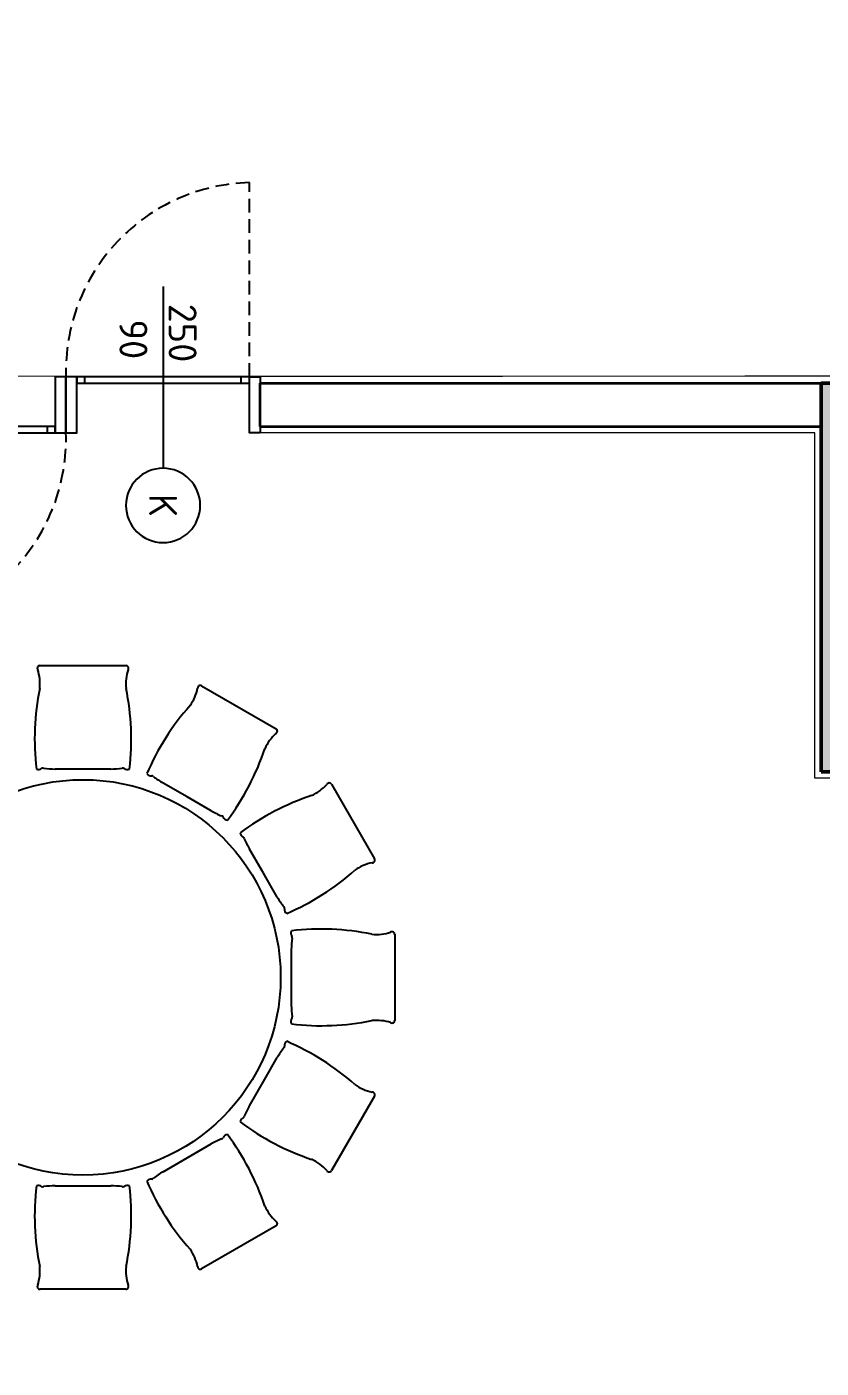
# Model space of a CAD drawing. Header units: millimetres. Extents: x 1443065 to 1517367, y 3763150 to 3779068.
# Drawn here: x 1448270 to 1448638, y 3768400 to 3769022 of the extents above; entities that cross this region are included whole.
import ezdxf
from ezdxf.enums import TextEntityAlignment as Align

# ---------------------------------------------------------------- set-up
doc = ezdxf.new("R2010")
doc.units = ezdxf.units.MM
doc.linetypes.add('HIDDEN', pattern=[9.525, 6.35, -3.175])
for name, color, linetype, lineweight in [('DUVAR', 2, 'Continuous', 35), ('SIVA', 3, 'Continuous', 9), ('TASIYICI', 170, 'Continuous', 50)]:
    doc.layers.add(name, color=color, linetype=linetype, lineweight=lineweight)
for name, color, linetype in [('m-DOG_', 4, 'Continuous'), ('m-TAR_duvar', 8, 'Continuous'), ('m-TFR_vitrifiye', 1, 'Continuous'), ('m-YAZ_poz', 7, 'Continuous')]:
    doc.layers.add(name, color=color, linetype=linetype)
doc.styles.add('mono', font='isocpeur.ttf')
doc.styles.get("Standard").update_dxf_attribs({"font": 'arial.ttf'})

# ---------------------------------------------------------------- blocks, each defined once
blk = doc.blocks.new('m-penpoz')
blk.add_line((0, -1.625), (0, 0))
blk.add_circle((0, 0.332), 0.332)
blk.add_attdef('POZNO', text='', height=0.18).set_placement((0, 0.332), align=Align.MIDDLE)
blk.add_attdef('HEIGHT', text='', height=0.18, rotation=90).set_placement((0.069, -1.625), align=Align.TOP_LEFT)
blk.add_attdef('WIDTH', text='', height=0.18, rotation=90).set_placement((0, -1.625), align=Align.BOTTOM_LEFT)
blk = doc.blocks.new('90lık')
at = {"layer": 'm-DOG_', "linetype": 'HIDDEN'}
blk.add_line((-5, 13), (-5, 103), dxfattribs=at)
at = {"layer": 'm-DOG_'}
for p, q in [((-81.23, 10), (-81.23, 13)), ((-8.77, 10), (-8.77, 13))]:
    blk.add_line(p, q, dxfattribs=at)
for points in [[(-90, -13), (-85, -13), (-85, 13), (-90, 13)], [(-5, 13), (-85, 13), (-85, 10), (-5, 10)], [(0, -13), (-5, -13), (-5, 13), (0, 13)]]:
    blk.add_lwpolyline(points, close=True, dxfattribs=at)
at = {"layer": 'm-DOG_', "linetype": 'HIDDEN'}
blk.add_arc((-2.66, 15.66), 87.38, 91.53139, 181.74076, dxfattribs=at)

msp = doc.modelspace()

# ---------------------------------------------------------------- hatches: boundary and pattern name
at = {"layer": 'm-TAR_duvar'}
h = msp.add_hatch(dxfattribs=at)
h.set_pattern_fill('ANSI33', color=256, scale=2)
h.set_pattern_definition([(45, (27620.463, -87954.953), (-8.98025612, 8.98025612), []), (45, (27629.443, -87954.953), (-8.98025612, 8.98025612), [6.35, -3.175])])
h.paths.add_polyline_path([(1454794.44, 3768891.25), (1454777.28, 3769060.22), (1454740.17, 3769224.96), (1454678.91, 3769382.58), (1454596.91, 3769530.2), (1454495.37, 3769665.05), (1454375.86, 3769783.46), (1454239.69, 3769884.92), (1454091.6, 3769966), (1453859.58, 3770075.21), (1453406.13, 3770314.52), (1453184.71, 3770444.62), (1451716.99, 3771328.64), (1451249.47, 3771588.02), (1451035.26, 3771685.46), (1450763.61, 3771809.03), (1450409.17, 3771939.61), (1448897.84, 3772143.01), (1447435.26, 3772002.72), (1445092.32, 3771120.18), (1445146.3, 3764847.08), (1454849.85, 3764847.08)])
h.paths.add_polyline_path([(1445185.96, 3764887.08), (1445132.56, 3771092.6), (1447444.38, 3771963.41), (1448897.07, 3772102.76), (1450399.48, 3771900.56), (1450748.39, 3771772.01), (1451018.7, 3771649.05), (1451231.46, 3771552.27), (1451696.97, 3771294), (1453164.25, 3770410.24), (1453386.65, 3770279.57), (1453841.71, 3770039.41), (1454073.47, 3769930.33), (1454218.03, 3769851.17), (1454349.7, 3769753.07), (1454465.16, 3769638.67), (1454563.29, 3769508.35), (1454642.62, 3769365.55), (1454701.81, 3769213.26), (1454737.73, 3769053.78), (1454754.47, 3768888.95), (1454809.3, 3764887.08)], flags=16)
h.paths.add_polyline_path([(1452002.28, 3765847.08), (1451882.28, 3765847.08), (1451882.28, 3765967.08), (1452002.28, 3765967.08)], flags=0)
h.paths.add_polyline_path([(1452782.41, 3765847.08), (1452782.41, 3765967.08), (1452902.41, 3765967.08), (1452902.41, 3765847.08)], flags=0)
h.paths.add_polyline_path([(1451282.28, 3765847.08), (1451162.28, 3765847.08), (1451162.28, 3765967.08), (1451282.28, 3765967.08)], flags=0)
h.paths.add_polyline_path([(1452002.41, 3766436.58), (1451902.41, 3766436.58), (1451902.41, 3766536.58), (1451902.48, 3766670.96), (1451282.41, 3766670.96), (1451282.41, 3766536.58), (1451282.41, 3766436.58), (1451182.41, 3766436.58), (1451182.41, 3766536.58), (1451227.41, 3766536.58), (1451227.41, 3766715.96), (1451912.48, 3766715.96), (1451912.48, 3766725.96), (1451957.48, 3766725.96), (1451957.48, 3766715.96), (1451957.48, 3766536.58), (1452002.41, 3766536.58)], flags=0)
h.paths.add_polyline_path([(1453715.4, 3765317.08), (1453715.4, 3765377.08), (1453775.4, 3765377.08), (1453775.4, 3765317.08)], flags=0)
h.paths.add_polyline_path([(1452782.41, 3766436.58), (1452782.41, 3766556.58), (1452902.41, 3766556.58), (1452902.41, 3766436.58)], flags=0)
h.paths.add_polyline_path([(1453675.3, 3765847.08), (1453675.3, 3765947.08), (1453775.3, 3765947.08), (1453775.3, 3765847.08)], flags=0)
h.paths.add_polyline_path([(1451957.48, 3766815.96), (1451912.48, 3766815.96), (1451912.48, 3767203.19), (1451227.41, 3767203.19), (1451227.41, 3767446.58), (1451287.41, 3767446.58), (1451287.41, 3767406.58), (1451267.41, 3767406.58), (1451267.41, 3767243.33), (1451917.48, 3767243.33), (1451917.48, 3767406.58), (1451897.48, 3767406.58), (1451897.48, 3767446.58), (1451957.48, 3767446.58), (1451957.48, 3767203.19)], flags=0)
h.paths.add_polyline_path([(1450402.41, 3765847.08), (1450282.41, 3765847.08), (1450282.41, 3765967.08), (1450402.41, 3765967.08)], flags=0)
h.paths.add_polyline_path([(1450272.24, 3765847.08), (1450172.24, 3765847.08), (1450172.24, 3765947.08), (1450272.24, 3765947.08)], flags=0)
h.paths.add_polyline_path([(1454209.8, 3765317.08), (1454209.8, 3765377.08), (1454269.8, 3765377.08), (1454269.8, 3765317.08)], flags=0)
h.paths.add_polyline_path([(1453675.3, 3766436.58), (1453675.3, 3766536.58), (1453775.3, 3766536.58), (1453775.3, 3766436.58)], flags=0)
h.paths.add_polyline_path([(1454209.8, 3765847.08), (1454209.8, 3765907.08), (1454269.8, 3765907.08), (1454269.8, 3765847.08)], flags=0)
h.paths.add_polyline_path([(1450402.41, 3766436.58), (1450282.41, 3766436.58), (1450282.41, 3766556.58), (1450402.41, 3766556.58)], flags=0)
h.paths.add_polyline_path([(1452782.41, 3767196.58), (1452782.41, 3767316.58), (1452902.41, 3767316.58), (1452902.41, 3767196.58)], flags=0)
h.paths.add_polyline_path([(1450272.41, 3766436.58), (1450172.41, 3766436.58), (1450172.41, 3766536.58), (1450272.41, 3766536.58)], flags=0)
h.paths.add_polyline_path([(1449584.07, 3765847.08), (1449484.07, 3765847.08), (1449484.07, 3765947.08), (1449584.07, 3765947.08)], flags=0)
h.paths.add_polyline_path([(1453675.3, 3767196.58), (1453675.3, 3767296.58), (1453775.3, 3767296.58), (1453775.3, 3767196.58)], flags=0)
h.paths.add_polyline_path([(1450402.41, 3767196.58), (1450282.41, 3767196.58), (1450282.41, 3767316.58), (1450402.41, 3767316.58)], flags=0)
h.paths.add_polyline_path([(1450272.41, 3767196.58), (1450172.41, 3767196.58), (1450172.41, 3767296.58), (1450272.41, 3767296.58)], flags=0)
h.paths.add_polyline_path([(1451957.48, 3767847.59), (1451897.48, 3767847.59), (1451897.48, 3767887.59), (1451917.48, 3767887.59), (1451917.48, 3768050.83), (1451267.41, 3768050.83), (1451267.41, 3767887.59), (1451287.41, 3767887.59), (1451287.41, 3767847.59), (1451227.41, 3767847.59), (1451227.41, 3768090.97), (1451912.48, 3768090.97), (1451912.48, 3768477.19), (1451957.48, 3768477.19), (1451957.48, 3768090.97)], flags=0)
h.paths.add_polyline_path([(1449584.07, 3766436.58), (1449484.07, 3766436.58), (1449484.07, 3766536.58), (1449584.07, 3766536.58)], flags=0)
h.paths.add_polyline_path([(1452782.41, 3767976.58), (1452782.41, 3768096.58), (1452902.41, 3768096.58), (1452902.41, 3767976.58)], flags=0)
h.paths.add_polyline_path([(1453675.3, 3767996.58), (1453675.3, 3768096.58), (1453775.3, 3768096.58), (1453775.3, 3767996.58)], flags=0)
h.paths.add_polyline_path([(1448737.73, 3765847.08), (1448577.73, 3765847.08), (1448577.73, 3765947.08), (1448692.73, 3765947.08), (1448692.73, 3766436.58), (1448577.73, 3766436.58), (1448577.73, 3766536.58), (1448737.73, 3766536.58), (1448737.73, 3766436.58), (1448737.73, 3765947.08)], flags=0)
h.paths.add_polyline_path([(1450402.41, 3767976.58), (1450282.41, 3767976.58), (1450282.41, 3768096.58), (1450402.41, 3768096.58)], flags=0)
h.paths.add_polyline_path([(1450272.41, 3767996.58), (1450172.41, 3767996.58), (1450172.41, 3768096.58), (1450272.41, 3768096.58)], flags=0)
h.paths.add_polyline_path([(1451957.48, 3768567.19), (1451912.48, 3768567.19), (1451912.48, 3768577.19), (1451227.41, 3768577.19), (1451227.41, 3768756.58), (1451172.41, 3768756.58), (1451172.41, 3768856.58), (1451282.41, 3768856.58), (1451282.41, 3768756.58), (1451282.41, 3768622.19), (1451902.48, 3768622.19), (1451902.48, 3768756.58), (1451902.41, 3768756.58), (1451902.41, 3768856.58), (1452002.41, 3768856.58), (1452002.41, 3768756.58), (1451957.48, 3768756.58), (1451957.48, 3768577.19)], flags=0)
h.paths.add_polyline_path([(1452002.41, 3768756.58), (1451902.41, 3768756.58), (1451902.41, 3768856.58), (1452002.41, 3768856.58)], flags=0)
h.paths.add_polyline_path([(1452782.41, 3768736.58), (1452782.41, 3768856.58), (1452902.41, 3768856.58), (1452902.41, 3768736.58)], flags=0)
h.paths.add_polyline_path([(1448737.74, 3767196.58), (1448577.74, 3767196.58), (1448577.74, 3767296.58), (1448737.74, 3767296.58)], flags=0)
h.paths.add_polyline_path([(1453675.3, 3768756.58), (1453675.3, 3768856.58), (1453775.3, 3768856.58), (1453775.3, 3768756.58)], flags=0)
h.paths.add_polyline_path([(1450402.41, 3768736.58), (1450282.41, 3768736.58), (1450282.41, 3768856.58), (1450402.41, 3768856.58)], flags=0)
h.paths.add_polyline_path([(1447937.73, 3765847.08), (1447837.73, 3765847.08), (1447837.73, 3765947.08), (1447937.73, 3765947.08)], flags=0)
h.paths.add_polyline_path([(1450272.41, 3768756.58), (1450172.41, 3768756.58), (1450172.41, 3768856.58), (1450272.41, 3768856.58)], flags=0)
h.paths.add_polyline_path([(1453744.51, 3768902.52), (1453693.08, 3768933.43), (1453723.98, 3768984.86), (1453775.41, 3768953.95)], flags=0)
h.paths.add_polyline_path([(1452002.41, 3769327.08), (1451882.41, 3769327.08), (1451882.41, 3769447.08), (1452002.41, 3769447.08)], flags=0)
h.paths.add_polyline_path([(1447937.73, 3766436.58), (1447837.73, 3766436.58), (1447837.73, 3766536.58), (1447937.73, 3766536.58)], flags=0)
h.paths.add_polyline_path([(1451282.41, 3769327.08), (1451162.41, 3769327.08), (1451162.41, 3769447.08), (1451282.41, 3769447.08)], flags=0)
h.paths.add_polyline_path([(1448737.73, 3767996.58), (1448577.73, 3767996.58), (1448577.73, 3768096.58), (1448737.73, 3768096.58)], flags=0)
h.paths.add_polyline_path([(1449584.07, 3768756.58), (1449484.07, 3768756.58), (1449484.07, 3768856.58), (1449584.07, 3768856.58)], flags=0)
h.paths.add_polyline_path([(1450402.41, 3769327.08), (1450282.41, 3769327.08), (1450282.41, 3769447.08), (1450402.41, 3769447.08)], flags=0)
h.paths.add_polyline_path([(1447937.73, 3767196.58), (1447837.73, 3767196.58), (1447837.73, 3767296.58), (1447937.73, 3767296.58)], flags=0)
h.paths.add_polyline_path([(1450272.41, 3769347.08), (1450172.41, 3769347.08), (1450172.41, 3769447.08), (1450272.41, 3769447.08)], flags=0)
h.paths.add_polyline_path([(1448737.73, 3768676.58), (1448637.73, 3768676.58), (1448637.73, 3768856.58), (1448737.73, 3768856.58)], flags=0)
h.paths.add_polyline_path([(1449584.07, 3769347.08), (1449484.07, 3769347.08), (1449484.07, 3769447.08), (1449584.07, 3769447.08)], flags=0)
h.paths.add_polyline_path([(1447037.73, 3765847.08), (1446937.73, 3765847.08), (1446937.73, 3765947.08), (1447037.73, 3765947.08)], flags=0)
h.paths.add_polyline_path([(1447937.73, 3767996.58), (1447837.73, 3767996.58), (1447837.73, 3768096.58), (1447937.73, 3768096.58)], flags=0)
h.paths.add_polyline_path([(1447037.73, 3766436.58), (1446937.73, 3766436.58), (1446937.73, 3766536.58), (1447037.73, 3766536.58)], flags=0)
h.paths.add_polyline_path([(1451282.41, 3770304.32), (1451182.41, 3770304.32), (1451182.41, 3770444.32), (1451212.41, 3770486.32), (1451322.41, 3770421.32)], flags=0)
h.paths.add_polyline_path([(1447037.73, 3767196.58), (1446937.73, 3767196.58), (1446937.73, 3767296.58), (1447037.73, 3767296.58)], flags=0)
h.paths.add_polyline_path([(1448737.73, 3769347.08), (1448637.73, 3769347.08), (1448637.73, 3769447.08), (1448737.73, 3769447.08)], flags=0)
h.paths.add_polyline_path([(1447937.73, 3768756.58), (1447837.73, 3768756.58), (1447837.73, 3768856.58), (1447937.73, 3768856.58)], flags=0)
h.paths.add_polyline_path([(1450382.41, 3770315.63), (1450282.41, 3770315.63), (1450282.41, 3770415.63), (1450382.41, 3770415.63)], flags=0)
h.paths.add_polyline_path([(1450272.41, 3770315.63), (1450172.41, 3770315.63), (1450172.41, 3770415.63), (1450272.41, 3770415.63)], flags=0)
h.paths.add_polyline_path([(1446297.73, 3765847.08), (1446137.73, 3765847.08), (1446137.73, 3765947.08), (1446137.73, 3766436.58), (1446137.73, 3766536.58), (1446137.74, 3767196.58), (1446137.74, 3767296.58), (1446137.73, 3767996.58), (1446137.73, 3768096.58), (1446297.73, 3768096.58), (1446297.73, 3767996.58), (1446167.73, 3767996.58), (1446167.74, 3767296.58), (1446297.74, 3767296.58), (1446297.74, 3767196.58), (1446167.74, 3767196.58), (1446167.74, 3766536.58), (1446297.73, 3766536.58), (1446297.73, 3766436.58), (1446182.73, 3766436.58), (1446182.73, 3765947.08), (1446297.73, 3765947.08)], flags=0)
h.paths.add_polyline_path([(1447037.73, 3767996.58), (1446937.73, 3767996.58), (1446937.73, 3768096.58), (1447037.73, 3768096.58)], flags=0)
h.paths.add_polyline_path([(1449584.07, 3770315.63), (1449484.07, 3770315.63), (1449484.07, 3770415.63), (1449584.07, 3770415.63)], flags=0)
h.paths.add_polyline_path([(1447937.73, 3769347.08), (1447837.73, 3769347.08), (1447837.73, 3769447.08), (1447937.73, 3769447.08)], flags=0)
h.paths.add_polyline_path([(1450382.41, 3770936.73), (1450282.41, 3770936.73), (1450282.41, 3771036.73), (1450382.41, 3771036.73)], flags=0)
h.paths.add_polyline_path([(1450272.41, 3770936.73), (1450172.41, 3770936.73), (1450172.41, 3771036.73), (1450272.41, 3771036.73)], flags=0)
h.paths.add_polyline_path([(1447037.73, 3768756.58), (1446937.73, 3768756.58), (1446937.73, 3768811.58), (1446237.73, 3768811.58), (1446237.73, 3768676.58), (1446137.73, 3768676.58), (1446137.73, 3768856.58), (1446237.73, 3768856.58), (1446937.73, 3768856.58), (1447037.73, 3768856.58)], flags=0)
h.paths.add_polyline_path([(1448737.73, 3770315.63), (1448637.73, 3770315.63), (1448637.73, 3770415.63), (1448737.73, 3770415.63)], flags=0)
h.paths.add_polyline_path([(1449584.07, 3770936.73), (1449484.07, 3770936.73), (1449484.07, 3771036.73), (1449584.07, 3771036.73)], flags=0)
h.paths.add_polyline_path([(1447037.73, 3769347.08), (1446937.73, 3769347.08), (1446937.73, 3769447.08), (1447037.73, 3769447.08)], flags=0)
h.paths.add_polyline_path([(1447937.73, 3770315.63), (1447837.73, 3770315.63), (1447837.73, 3770415.63), (1447937.73, 3770415.63)], flags=0)
h.paths.add_polyline_path([(1448737.73, 3770936.73), (1448637.73, 3770936.73), (1448637.73, 3771036.73), (1448737.73, 3771036.73)], flags=0)
h.paths.add_polyline_path([(1447937.73, 3770936.73), (1447837.73, 3770936.73), (1447837.73, 3770994.84), (1447050.81, 3770749.36), (1446602.71, 3770578.53), (1446587.72, 3770615.63), (1447037.72, 3770787.18), (1447837.73, 3771036.74), (1447837.73, 3771036.73), (1447937.73, 3771036.73)], flags=0)
h.paths.add_polyline_path([(1446237.73, 3769347.08), (1446137.73, 3769347.08), (1446137.73, 3769447.08), (1446237.73, 3769447.08)], flags=0)
h.paths.add_polyline_path([(1447037.73, 3770315.63), (1446937.73, 3770315.63), (1446937.73, 3770415.63), (1447037.73, 3770415.63)], flags=0)
h.paths.add_polyline_path([(1448660.01, 3771597.82), (1447860.1, 3771521.18), (1447552.68, 3771491.72), (1447491.35, 3771468.18), (1447044.88, 3771300), (1446969.92, 3771271.77), (1446669.55, 3771158.63), (1446594.78, 3771130.46), (1446580.68, 3771167.89), (1446655.55, 3771196.09), (1446955.91, 3771309.24), (1447030.68, 3771337.4), (1447477.02, 3771505.52), (1447543.43, 3771531.02), (1447856.29, 3771561), (1448656.29, 3771637.64), (1448735.81, 3771645.27), (1448739.63, 3771605.46)], flags=0)
h.paths.add_polyline_path([(1446237.73, 3770315.63), (1446137.73, 3770315.63), (1446137.73, 3770415.63), (1446237.73, 3770415.63)], flags=0)
h.paths.add_polyline_path([(1445658.49, 3770330.63), (1445618.49, 3770330.63), (1445618.49, 3770415.63), (1445658.49, 3770415.63)], flags=0)
h.paths.add_polyline_path([(1446219.64, 3770989.15), (1446144.77, 3770960.95), (1446130.67, 3770998.39), (1446205.54, 3771026.59)], flags=0)
h.paths.add_polyline_path([(1445657.98, 3770633.33), (1445617.98, 3770633.33), (1445617.98, 3770676.33), (1445622.15, 3770718.96), (1445637.3, 3770759.27), (1445660.29, 3770795.68), (1445690.16, 3770826.69), (1445725.69, 3770851.02), (1445765.4, 3770867.66), (1445807.98, 3770875.83), (1445820.98, 3770837.33), (1445785.48, 3770830.15), (1445752.15, 3770815.88), (1445722.26, 3770795.37), (1445696.95, 3770769.42), (1445677.21, 3770739.01), (1445663.79, 3770705.34), (1445658.98, 3770670.83)], flags=0)
h = msp.add_hatch(dxfattribs=at)
h.set_pattern_fill('ANSI33', color=256, scale=2)
h.set_pattern_definition([(45, (-13755.822, -59043.389), (-8.98025612, 8.98025612), []), (45, (-13746.842, -59043.389), (-8.98025612, 8.98025612), [6.35, -3.175])])
h.paths.add_polyline_path([(1450282.41, 3768726.58), (1450412.41, 3768726.58), (1450412.41, 3768856.58), (1450282.41, 3768856.58)])
h.paths.add_polyline_path([(1450172.41, 3768756.58), (1450272.41, 3768756.58), (1450272.41, 3768856.58), (1450172.41, 3768856.58)])
h.paths.add_polyline_path([(1449484.07, 3768756.58), (1449584.07, 3768756.58), (1449584.07, 3768856.58), (1449484.07, 3768856.58)])
h.paths.add_polyline_path([(1448637.73, 3768676.58), (1448737.73, 3768676.58), (1448737.73, 3768856.58), (1448637.73, 3768856.58)])
h.paths.add_polyline_path([(1447837.73, 3768756.58), (1447937.73, 3768756.58), (1447937.73, 3768856.58), (1447837.73, 3768856.58)])
h.paths.add_polyline_path([(1446937.73, 3768756.58), (1447037.73, 3768756.58), (1447037.73, 3768856.58), (1446937.73, 3768856.58)])
h.paths.add_polyline_path([(1446137.73, 3768676.58), (1446237.73, 3768676.58), (1446237.73, 3768856.58), (1446137.73, 3768856.58)])
h.paths.add_polyline_path([(1451172.41, 3768756.58), (1451282.41, 3768756.58), (1451282.41, 3768856.58), (1451172.41, 3768856.58)])
h.paths.add_polyline_path([(1451902.41, 3768756.58), (1452002.41, 3768756.58), (1452002.41, 3768856.58), (1451902.41, 3768856.58)])
h.paths.add_polyline_path([(1452772.41, 3768726.58), (1452902.41, 3768726.58), (1452902.41, 3768856.58), (1452772.41, 3768856.58)])
h.paths.add_polyline_path([(1453675.41, 3768754.28), (1453675.41, 3769011.28), (1453775.41, 3768951.28), (1453775.41, 3768754.28)])

# ---------------------------------------------------------------- linework, layer by layer
at = {"layer": 'DUVAR'}
for p, q in [((1448377.73, 3768856.58), (1448637.73, 3768856.58)), ((1448377.73, 3768836.58), (1448377.73, 3768856.58)), ((1448377.73, 3768856.58), (1448637.73, 3768856.58)), ((1448377.73, 3768836.58), (1448377.73, 3768856.58)), ((1448377.73, 3768856.58), (1448637.73, 3768856.58)), ((1448377.73, 3768836.58), (1448377.73, 3768856.58)), ((1448377.73, 3768836.58), (1448637.73, 3768836.58))]:
    msp.add_line(p, q, dxfattribs=at)
at = {"layer": 'm-TFR_vitrifiye'}
for p, q in [((1448275.69, 3768725.75), (1448315.49, 3768725.75)), ((1448275.69, 3768725.75), (1448315.49, 3768725.75)), ((1448350.61, 3768716.34), (1448385.08, 3768696.44)), ((1448350.61, 3768716.34), (1448385.08, 3768696.44)), ((1448295.59, 3768677.83), (1448282.71, 3768677.83)), ((1448295.59, 3768677.83), (1448282.71, 3768677.83)), ((1448308.47, 3768677.83), (1448295.59, 3768677.83)), ((1448308.47, 3768677.83), (1448295.59, 3768677.83)), ((1448343.88, 3768664.89), (1448332.73, 3768671.33)), ((1448343.88, 3768664.89), (1448332.73, 3768671.33)), ((1448410.79, 3768670.73), (1448430.69, 3768636.26)), ((1448410.79, 3768670.73), (1448430.69, 3768636.26)), ((1448355.04, 3768658.44), (1448343.88, 3768664.89)), ((1448355.04, 3768658.44), (1448343.88, 3768664.89)), ((1448379.24, 3768629.53), (1448372.79, 3768640.69)), ((1448379.24, 3768629.53), (1448372.79, 3768640.69)), ((1448385.68, 3768618.38), (1448379.24, 3768629.53)), ((1448385.68, 3768618.38), (1448379.24, 3768629.53)), ((1448440.1, 3768601.14), (1448440.1, 3768561.34)), ((1448440.1, 3768601.14), (1448440.1, 3768561.34)), ((1448392.18, 3768581.24), (1448392.18, 3768594.12)), ((1448392.18, 3768581.24), (1448392.18, 3768594.12)), ((1448392.18, 3768568.36), (1448392.18, 3768581.24)), ((1448392.18, 3768568.36), (1448392.18, 3768581.24)), ((1448379.24, 3768532.95), (1448385.68, 3768544.11)), ((1448379.24, 3768532.95), (1448385.68, 3768544.11)), ((1448372.79, 3768521.79), (1448379.24, 3768532.95)), ((1448372.79, 3768521.79), (1448379.24, 3768532.95)), ((1448430.69, 3768526.22), (1448410.79, 3768491.75)), ((1448430.69, 3768526.22), (1448410.79, 3768491.75)), ((1448343.88, 3768497.6), (1448355.04, 3768504.04)), ((1448343.88, 3768497.6), (1448355.04, 3768504.04)), ((1448332.73, 3768491.16), (1448343.88, 3768497.6)), ((1448332.73, 3768491.16), (1448343.88, 3768497.6)), ((1448282.71, 3768484.66), (1448295.59, 3768484.66)), ((1448282.71, 3768484.66), (1448295.59, 3768484.66)), ((1448295.59, 3768484.66), (1448308.47, 3768484.66)), ((1448295.59, 3768484.66), (1448308.47, 3768484.66)), ((1448385.08, 3768466.04), (1448350.61, 3768446.14)), ((1448385.08, 3768466.04), (1448350.61, 3768446.14)), ((1448315.49, 3768436.73), (1448275.69, 3768436.73)), ((1448315.49, 3768436.73), (1448275.69, 3768436.73))]:
    msp.add_line(p, q, dxfattribs=at)
msp.add_circle((1448295.59, 3768581.24), 91.63, dxfattribs=at)
msp.add_circle((1448295.59, 3768581.24), 91.63, dxfattribs=at)
for centre, radius, start, end in [((1448275.69, 3768724.5), 1.25, 89.82922, 211.49993), ((1448275.69, 3768724.5), 1.25, 89.82922, 211.49993), ((1448315.5, 3768724.5), 1.25, 328.50007, 90.17078), ((1448315.5, 3768724.5), 1.25, 328.50007, 90.17078), ((1448254.21, 3768717.23), 21.46, 354.55133, 17.96612), ((1448254.21, 3768717.23), 21.46, 354.55133, 17.96612), ((1448336.97, 3768717.23), 21.46, 162.03388, 185.44867), ((1448336.97, 3768717.23), 21.46, 162.03388, 185.44867), ((1448390.16, 3768691.75), 116.96, 168.43567, 186.83625), ((1448390.16, 3768691.75), 116.96, 168.43567, 186.83625), ((1448201.03, 3768691.75), 116.96, 353.16375, 11.56433), ((1448201.03, 3768691.75), 116.96, 353.16375, 11.56433), ((1448327.75, 3768719.7), 21.46, 324.55133, 347.96612), ((1448327.75, 3768719.7), 21.46, 324.55133, 347.96612), ((1448349.98, 3768715.26), 1.25, 59.82922, 181.49993), ((1448349.98, 3768715.26), 1.25, 59.82922, 181.49993), ((1448432.74, 3768629.66), 116.96, 138.43567, 156.83625), ((1448432.74, 3768629.66), 116.96, 138.43567, 156.83625), ((1448399.42, 3768678.32), 21.46, 132.03388, 155.44867), ((1448399.42, 3768678.32), 21.46, 132.03388, 155.44867), ((1448384.46, 3768695.36), 1.25, 298.50007, 60.17078), ((1448384.46, 3768695.36), 1.25, 298.50007, 60.17078), ((1448268.95, 3768724.22), 116.96, 323.16375, 341.56433), ((1448268.95, 3768724.22), 116.96, 323.16375, 341.56433), ((1448275.02, 3768679.79), 2.2, 243.19613, 310.47638), ((1448275.02, 3768679.79), 2.2, 243.19613, 310.47638), ((1448276.98, 3768677.05), 1.19, 71.75361, 116.5375), ((1448276.98, 3768677.05), 1.19, 71.75361, 116.5375), ((1448283.18, 3768725.46), 47.64, 262.97043, 269.43008), ((1448283.18, 3768725.46), 47.64, 262.97043, 269.43008), ((1448308, 3768725.46), 47.64, 270.56992, 277.02957), ((1448308, 3768725.46), 47.64, 270.56992, 277.02957), ((1448314.2, 3768677.05), 1.19, 63.4625, 108.24639), ((1448314.2, 3768677.05), 1.19, 63.4625, 108.24639), ((1448316.16, 3768679.79), 2.2, 229.52362, 296.80387), ((1448316.16, 3768679.79), 2.2, 229.52362, 296.80387), ((1448327.05, 3768676.87), 2.2, 213.19613, 280.47638), ((1448327.05, 3768676.87), 2.2, 213.19613, 280.47638), ((1448327.38, 3768673.52), 1.19, 41.75361, 86.5375), ((1448327.38, 3768673.52), 1.19, 41.75361, 86.5375), ((1448356.95, 3768712.34), 47.64, 232.97043, 239.43008), ((1448356.95, 3768712.34), 47.64, 232.97043, 239.43008), ((1448392.67, 3768685.07), 21.46, 294.55133, 317.96612), ((1448392.67, 3768685.07), 21.46, 294.55133, 317.96612), ((1448409.71, 3768670.11), 1.25, 29.82922, 151.49993), ((1448409.71, 3768670.11), 1.25, 29.82922, 151.49993), ((1448438.57, 3768554.6), 116.96, 108.43567, 126.83625), ((1448438.57, 3768554.6), 116.96, 108.43567, 126.83625), ((1448378.45, 3768699.93), 47.64, 240.56992, 247.02957), ((1448378.45, 3768699.93), 47.64, 240.56992, 247.02957), ((1448359.61, 3768654.91), 1.19, 33.4625, 78.2464), ((1448359.61, 3768654.91), 1.19, 33.4625, 78.2464), ((1448362.68, 3768656.3), 2.2, 199.52362, 266.80387), ((1448362.68, 3768656.3), 2.2, 199.52362, 266.80387), ((1448370.65, 3768648.33), 2.2, 183.19613, 250.47638), ((1448370.65, 3768648.33), 2.2, 183.19613, 250.47638), ((1448369.26, 3768645.26), 1.19, 11.75361, 56.5375), ((1448369.26, 3768645.26), 1.19, 11.75361, 56.5375), ((1448414.28, 3768664.1), 47.64, 202.97043, 209.43008), ((1448414.28, 3768664.1), 47.64, 202.97043, 209.43008), ((1448434.05, 3768613.4), 21.46, 102.03388, 125.44867), ((1448434.05, 3768613.4), 21.46, 102.03388, 125.44867), ((1448429.61, 3768635.63), 1.25, 268.50007, 30.17078), ((1448429.61, 3768635.63), 1.25, 268.50007, 30.17078), ((1448344.01, 3768718.39), 116.96, 293.16375, 311.56433), ((1448344.01, 3768718.39), 116.96, 293.16375, 311.56433), ((1448426.69, 3768642.6), 47.64, 210.56992, 217.02957), ((1448426.69, 3768642.6), 47.64, 210.56992, 217.02957), ((1448387.87, 3768613.03), 1.19, 3.4625, 48.2464), ((1448387.87, 3768613.03), 1.19, 3.4625, 48.2464), ((1448391.22, 3768612.7), 2.2, 169.52362, 236.80387), ((1448391.22, 3768612.7), 2.2, 169.52362, 236.80387), ((1448394.14, 3768601.81), 2.2, 153.19613, 220.47638), ((1448394.14, 3768601.81), 2.2, 153.19613, 220.47638), ((1448406.1, 3768486.68), 116.96, 78.43567, 96.83625), ((1448406.1, 3768486.68), 116.96, 78.43567, 96.83625), ((1448431.58, 3768622.62), 21.46, 264.55133, 287.96612), ((1448431.58, 3768622.62), 21.46, 264.55133, 287.96612), ((1448438.85, 3768601.15), 1.25, 359.82922, 121.49993), ((1448438.85, 3768601.15), 1.25, 359.82922, 121.49993), ((1448439.81, 3768593.65), 47.64, 172.97043, 179.43008), ((1448439.81, 3768593.65), 47.64, 172.97043, 179.43008), ((1448391.4, 3768599.85), 1.19, 341.75361, 26.5375), ((1448391.4, 3768599.85), 1.19, 341.75361, 26.5375), ((1448439.81, 3768568.83), 47.64, 180.56992, 187.02957), ((1448439.81, 3768568.83), 47.64, 180.56992, 187.02957), ((1448394.14, 3768560.67), 2.2, 139.52362, 206.80387), ((1448394.14, 3768560.67), 2.2, 139.52362, 206.80387), ((1448406.1, 3768675.81), 116.96, 263.16375, 281.56433), ((1448406.1, 3768675.81), 116.96, 263.16375, 281.56433), ((1448391.4, 3768562.63), 1.19, 333.4625, 18.24639), ((1448391.4, 3768562.63), 1.19, 333.4625, 18.24639), ((1448431.58, 3768539.86), 21.46, 72.03388, 95.44867), ((1448431.58, 3768539.86), 21.46, 72.03388, 95.44867), ((1448438.85, 3768561.34), 1.25, 238.50007, 0.17078), ((1448438.85, 3768561.34), 1.25, 238.50007, 0.17078), ((1448391.22, 3768549.78), 2.2, 123.19613, 190.47638), ((1448391.22, 3768549.78), 2.2, 123.19613, 190.47638), ((1448344.01, 3768444.09), 116.96, 48.43567, 66.83625), ((1448344.01, 3768444.09), 116.96, 48.43567, 66.83625), ((1448426.69, 3768519.88), 47.64, 142.97043, 149.43008), ((1448426.69, 3768519.88), 47.64, 142.97043, 149.43008), ((1448387.87, 3768549.46), 1.19, 311.7536, 356.5375), ((1448387.87, 3768549.46), 1.19, 311.7536, 356.5375), ((1448434.05, 3768549.08), 21.46, 234.55133, 257.96612), ((1448434.05, 3768549.08), 21.46, 234.55133, 257.96612), ((1448429.61, 3768526.85), 1.25, 329.82922, 91.49993), ((1448429.61, 3768526.85), 1.25, 329.82922, 91.49993), ((1448414.28, 3768498.39), 47.64, 150.56992, 157.02957), ((1448414.28, 3768498.39), 47.64, 150.56992, 157.02957), ((1448370.65, 3768514.15), 2.2, 109.52362, 176.80387), ((1448370.65, 3768514.15), 2.2, 109.52362, 176.80387), ((1448438.57, 3768607.88), 116.96, 233.16375, 251.56433), ((1448438.57, 3768607.88), 116.96, 233.16375, 251.56433), ((1448369.26, 3768517.22), 1.19, 303.4625, 348.24639), ((1448369.26, 3768517.22), 1.19, 303.4625, 348.24639), ((1448362.68, 3768506.18), 2.2, 93.19613, 160.47638), ((1448362.68, 3768506.18), 2.2, 93.19613, 160.47638), ((1448268.95, 3768438.26), 116.96, 18.43567, 36.83625), ((1448268.95, 3768438.26), 116.96, 18.43567, 36.83625), ((1448378.45, 3768462.55), 47.64, 112.97043, 119.43008), ((1448378.45, 3768462.55), 47.64, 112.97043, 119.43008), ((1448359.61, 3768507.58), 1.19, 281.7536, 326.5375), ((1448359.61, 3768507.58), 1.19, 281.7536, 326.5375), ((1448392.67, 3768477.41), 21.46, 42.03388, 65.44867), ((1448392.67, 3768477.41), 21.46, 42.03388, 65.44867), ((1448356.95, 3768450.14), 47.64, 120.56992, 127.02957), ((1448356.95, 3768450.14), 47.64, 120.56992, 127.02957), ((1448409.71, 3768492.37), 1.25, 208.50007, 330.17078), ((1448409.71, 3768492.37), 1.25, 208.50007, 330.17078), ((1448390.16, 3768470.74), 116.96, 173.16375, 191.56433), ((1448390.16, 3768470.74), 116.96, 173.16375, 191.56433), ((1448275.02, 3768482.69), 2.2, 49.52362, 116.80387), ((1448275.02, 3768482.69), 2.2, 49.52362, 116.80387), ((1448276.98, 3768485.43), 1.19, 243.4625, 288.24639), ((1448276.98, 3768485.43), 1.19, 243.4625, 288.24639), ((1448283.18, 3768437.02), 47.64, 90.56992, 97.02957), ((1448283.18, 3768437.02), 47.64, 90.56992, 97.02957), ((1448308, 3768437.02), 47.64, 82.97043, 89.43008), ((1448308, 3768437.02), 47.64, 82.97043, 89.43008), ((1448314.2, 3768485.43), 1.19, 251.75361, 296.5375), ((1448314.2, 3768485.43), 1.19, 251.75361, 296.5375), ((1448316.16, 3768482.69), 2.2, 63.19613, 130.47638), ((1448316.16, 3768482.69), 2.2, 63.19613, 130.47638), ((1448201.03, 3768470.74), 116.96, 348.43567, 6.83625), ((1448201.03, 3768470.74), 116.96, 348.43567, 6.83625), ((1448327.05, 3768485.61), 2.2, 79.52362, 146.80387), ((1448327.05, 3768485.61), 2.2, 79.52362, 146.80387), ((1448432.74, 3768532.82), 116.96, 203.16375, 221.56433), ((1448432.74, 3768532.82), 116.96, 203.16375, 221.56433), ((1448327.38, 3768488.96), 1.19, 273.4625, 318.24639), ((1448327.38, 3768488.96), 1.19, 273.4625, 318.24639), ((1448399.42, 3768484.16), 21.46, 204.55133, 227.96612), ((1448399.42, 3768484.16), 21.46, 204.55133, 227.96612), ((1448384.46, 3768467.13), 1.25, 299.82922, 61.49993), ((1448384.46, 3768467.13), 1.25, 299.82922, 61.49993), ((1448327.75, 3768442.78), 21.46, 12.03388, 35.44867), ((1448327.75, 3768442.78), 21.46, 12.03388, 35.44867), ((1448254.21, 3768445.25), 21.46, 342.03388, 5.44867), ((1448254.21, 3768445.25), 21.46, 342.03388, 5.44867), ((1448336.97, 3768445.25), 21.46, 174.55133, 197.96612), ((1448336.97, 3768445.25), 21.46, 174.55133, 197.96612), ((1448349.98, 3768447.22), 1.25, 178.50007, 300.17078), ((1448349.98, 3768447.22), 1.25, 178.50007, 300.17078), ((1448275.69, 3768437.98), 1.25, 148.50007, 270.17078), ((1448275.69, 3768437.98), 1.25, 148.50007, 270.17078), ((1448315.5, 3768437.98), 1.25, 269.82922, 31.49993), ((1448315.5, 3768437.98), 1.25, 269.82922, 31.49993)]:
    msp.add_arc(centre, radius, start, end, dxfattribs=at)
at = {"layer": 'SIVA'}
for points in [[(1445872.73, 3769168.62), (1447220.73, 3769170.08), (1447220.73, 3768859.58), (1448714.73, 3768860.08), (1448714.73, 3769344.08), (1448628.36, 3769344.08), (1448634.73, 3769344.08), (1448634.73, 3769450.08), (1449571.07, 3769450.08), (1449571.07, 3770312.63), (1449481.07, 3770312.63), (1449481.07, 3770418.63), (1449571.07, 3770418.63), (1449571.07, 3770933.74)], [(1448714.73, 3768921.83), (1448714.73, 3768860.08), (1448377.73, 3768859.58)], [(1448714.73, 3768516.58), (1448714.73, 3768673.58), (1448634.73, 3768673.58), (1448634.73, 3768833.58), (1448377.73, 3768833.58)]]:
    msp.add_lwpolyline(points, dxfattribs=at)
at = {"layer": 'TASIYICI'}
msp.add_lwpolyline([(1448637.73, 3768676.58), (1448737.73, 3768676.58), (1448737.73, 3768856.58), (1448637.73, 3768856.58)], close=True, dxfattribs=at)

# ---------------------------------------------------------------- block references
at = {"layer": 'm-TFR_vitrifiye'}
for p, rotation in [((1448377.73, 3768846.58), 0.0005632452288458291), ((1448377.73, 3768846.58), 0.0005632452288458291), ((1448377.73, 3768846.58), 0.0005632452288458291), ((1448197.73, 3768846.58), 180.0004505974679), ((1448197.73, 3768846.58), 180.0004505974679), ((1448197.73, 3768846.58), 180.0004505974679)]:
    msp.add_blockref('90lık', p, dxfattribs=dict(at, rotation=rotation))
at = {"layer": 'm-YAZ_poz'}
ref = msp.add_blockref('m-penpoz', (1448332.73, 3768817.2), dxfattribs=dict(at, xscale=-51.83999999999998, yscale=51.83999999999998, zscale=51.83999999999998, rotation=179.999662046072))
ref.add_attrib('WIDTH', '90', dxfattribs={"layer": '0', "height": 12.96, "rotation": 270.00011, "style": 'mono'}).set_placement((1448308.61, 3768867.75), align=Align.BOTTOM_RIGHT)
ref.add_attrib('HEIGHT', '250', dxfattribs={"layer": '0', "height": 12.96, "rotation": 270.00011, "style": 'mono'}).set_placement((1448331.42, 3768866.3), align=Align.BOTTOM_RIGHT)
ref.add_attrib('POZNO', 'K', dxfattribs={"layer": '0', "height": 12.96, "rotation": 270.00011, "style": 'mono'}).set_placement((1448332.73, 3768799.99), align=Align.MIDDLE_CENTER)
ref = msp.add_blockref('m-penpoz', (1448332.73, 3768817.2), dxfattribs=dict(at, xscale=-51.83999999999998, yscale=51.83999999999998, zscale=51.83999999999998, rotation=179.999662046072))
ref.add_attrib('WIDTH', '90', dxfattribs={"layer": '0', "height": 12.96, "rotation": 270.00011, "style": 'mono'}).set_placement((1448308.61, 3768867.75), align=Align.BOTTOM_RIGHT)
ref.add_attrib('HEIGHT', '250', dxfattribs={"layer": '0', "height": 12.96, "rotation": 270.00011, "style": 'mono'}).set_placement((1448331.42, 3768866.3), align=Align.BOTTOM_RIGHT)
ref.add_attrib('POZNO', 'K', dxfattribs={"layer": '0', "height": 12.96, "rotation": 270.00011, "style": 'mono'}).set_placement((1448332.73, 3768799.99), align=Align.MIDDLE_CENTER)
ref = msp.add_blockref('m-penpoz', (1448332.73, 3768817.2), dxfattribs=dict(at, xscale=-51.83999999999998, yscale=51.83999999999998, zscale=51.83999999999998, rotation=179.999662046072))
ref.add_attrib('WIDTH', '90', dxfattribs={"layer": '0', "height": 12.96, "rotation": 270.00011, "style": 'mono'}).set_placement((1448308.61, 3768867.75), align=Align.BOTTOM_RIGHT)
ref.add_attrib('HEIGHT', '250', dxfattribs={"layer": '0', "height": 12.96, "rotation": 270.00011, "style": 'mono'}).set_placement((1448331.42, 3768866.3), align=Align.BOTTOM_RIGHT)
ref.add_attrib('POZNO', 'K', dxfattribs={"layer": '0', "height": 12.96, "rotation": 270.00011, "style": 'mono'}).set_placement((1448332.73, 3768799.99), align=Align.MIDDLE_CENTER)
ref = msp.add_blockref('m-penpoz', (1448332.73, 3768817.2), dxfattribs=dict(at, xscale=-51.83999999999998, yscale=51.83999999999998, zscale=51.83999999999998, rotation=179.999662046072))
ref.add_attrib('WIDTH', '90', dxfattribs={"layer": '0', "height": 12.96, "rotation": 270.00011, "style": 'mono'}).set_placement((1448308.61, 3768867.75), align=Align.BOTTOM_RIGHT)
ref.add_attrib('HEIGHT', '250', dxfattribs={"layer": '0', "height": 12.96, "rotation": 270.00011, "style": 'mono'}).set_placement((1448331.42, 3768866.3), align=Align.BOTTOM_RIGHT)
ref.add_attrib('POZNO', 'K', dxfattribs={"layer": '0', "height": 12.96, "rotation": 270.00011, "style": 'mono'}).set_placement((1448332.73, 3768799.99), align=Align.MIDDLE_CENTER)

doc.saveas('drawing.dxf')
